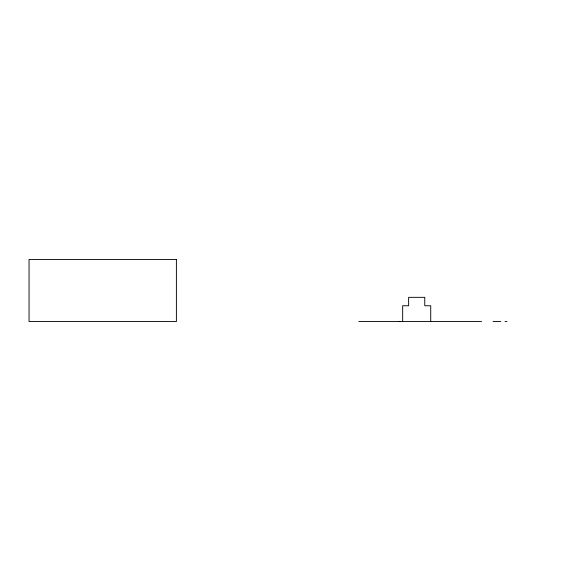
<?xml version="1.0" encoding="UTF-8"?>
<svg xmlns="http://www.w3.org/2000/svg" width="581" height="581" viewBox="0 0 581 581"><rect width="100%" height="100%" fill="white"/><g stroke="black" fill="none" stroke-linecap="round" stroke-linejoin="round"><path stroke-width="0.87" d="M398.45 321.533L400.592 321.533M358.811 321.547L481.591 321.547M493.066 321.547L500.786 321.547M505.027 321.547L506.995 321.547M430.724 321.547L430.724 305.759L424.762 305.759L424.762 297.341L408.625 297.341L408.625 305.759L402.662 305.759L402.662 321.547M176.392 259.453L29.05 259.453L29.05 321.547L176.392 321.547L176.392 259.453"/></g></svg>
